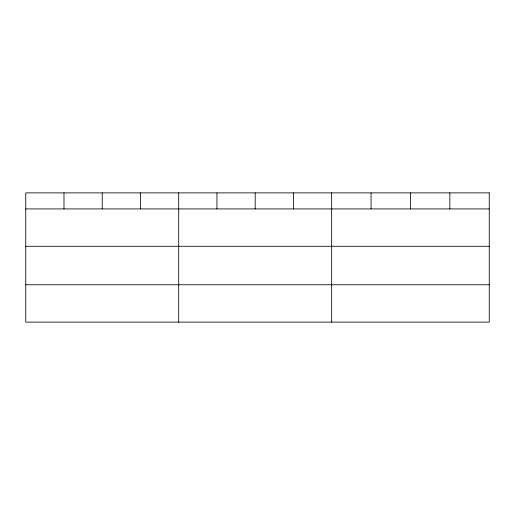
<?xml version="1.0" encoding="UTF-8"?>
<svg xmlns="http://www.w3.org/2000/svg" width="515" height="515" viewBox="0 0 515 515"><rect width="100%" height="100%" fill="white"/><g stroke="black" fill="none" stroke-linecap="round" stroke-linejoin="round"><path stroke-width="0.77" d="M25.75 208.923L489.25 208.923M25.75 246.279L489.25 246.279M25.75 284.763L489.25 284.763M449.853 192.88L449.853 208.923M410.455 192.88L410.455 208.923M371.058 192.88L371.058 208.923M331.66 192.88L331.66 322.12M293.421 192.88L293.421 208.923M255.183 192.88L255.183 208.923M216.944 192.88L216.944 208.923M178.705 192.88L178.705 322.12M140.466 192.88L140.466 208.923M102.228 192.88L102.228 208.923M63.989 192.88L63.989 208.923M489.25 192.88L25.75 192.88L25.75 322.12L489.25 322.12L489.25 192.88"/></g></svg>
